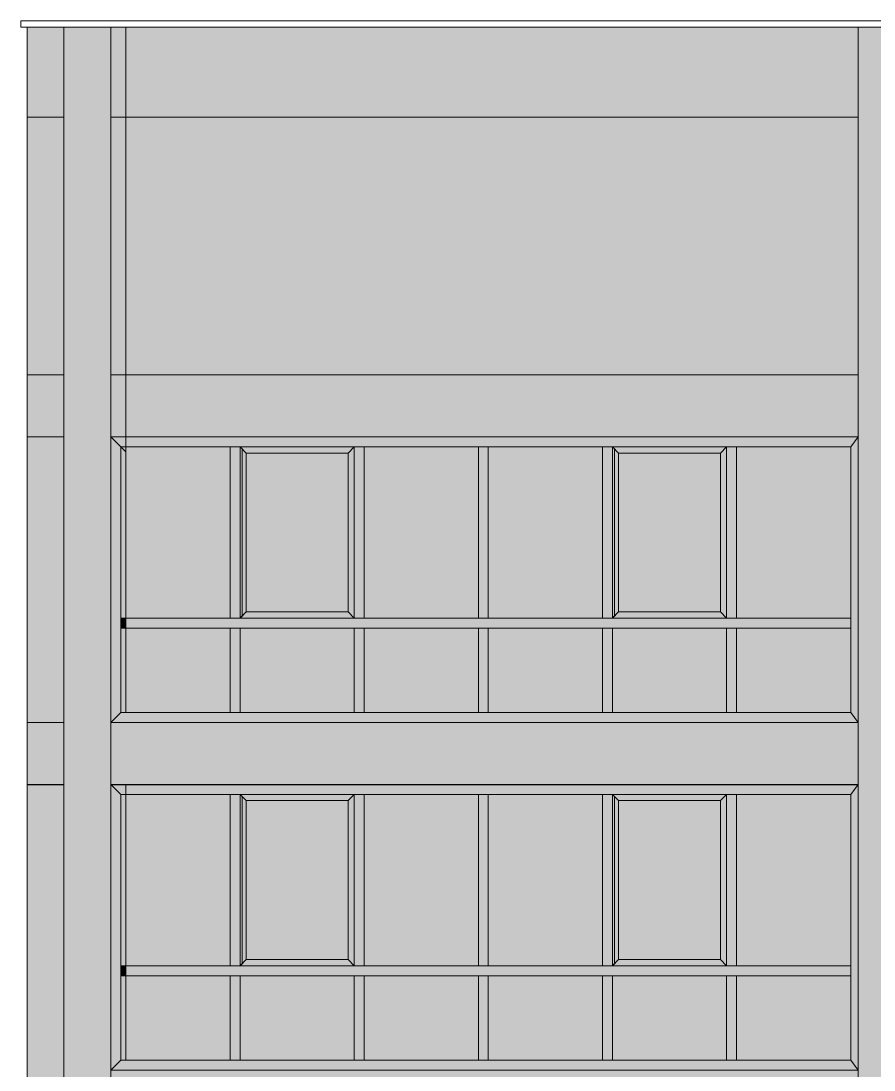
# Paper-space layout 'Лист1' of a CAD drawing. Header units: millimetres. Extents: x 141 to 459, y 101 to 382.
# Drawn here: x 157.4 to 226.1, y 280.4 to 364.9 of the extents above; entities that cross this region are included whole.
import ezdxf

# ---------------------------------------------------------------- set-up
doc = ezdxf.new("R2010")
doc.units = ezdxf.units.MM
doc.layers.add('окна', color=10, linetype='Continuous', lineweight=13)
doc.layers.add('ТОНКИЕе', color=7, linetype='Continuous', lineweight=13)
doc.layers.add('тонкие', color=7, linetype='Continuous')

psp = doc.layouts.new('Лист1')

# ---------------------------------------------------------------- hatches: boundary and pattern name
at = {"layer": 'окна', "true_color": 0xffffff, "transparency": 33554687}
h = psp.add_hatch(color=7, dxfattribs=at)
h.dxf.hatch_style = 1
h.paths.add_polyline_path([(165.106, 334.944), (164.606, 334.944), (160.306, 334.944), (160.306, 334.444), (160.806, 334.444), (165.106, 334.444)])
at = {"layer": 'окна', "true_color": 0x636363}
h = psp.add_hatch(color=251, dxfattribs=at)
h.dxf.hatch_style = 1
h.paths.add_polyline_path([(165.806, 331.444), (164.606, 331.444), (165.406, 330.644), (165.806, 330.644)])
h.paths.add_polyline_path([(165.406, 330.644), (164.606, 331.444), (164.606, 308.444), (165.406, 309.244)])
h.paths.add_polyline_path([(165.806, 309.244), (165.406, 309.244), (164.606, 308.444), (165.806, 308.444)])
at = {"layer": 'окна', "true_color": 0xededed}
h = psp.add_hatch(color=7, dxfattribs=at)
h.dxf.hatch_style = 1
h.paths.add_polyline_path([(224.806, 331.444), (165.806, 331.444), (165.806, 330.644), (224.006, 330.644), (224.22, 330.644)])
h.paths.add_polyline_path([(175.006, 330.644), (174.206, 330.644), (174.206, 316.844), (175.006, 316.844)])
h.paths.add_polyline_path([(185.006, 330.644), (184.206, 330.644), (184.206, 316.844), (185.006, 316.844)])
h.paths.add_polyline_path([(195.006, 330.644), (194.206, 330.644), (194.206, 316.844), (195.006, 316.844)])
h.paths.add_polyline_path([(205.006, 330.644), (204.206, 330.644), (204.206, 316.844), (205.006, 316.844)])
h.paths.add_polyline_path([(215.006, 330.644), (214.206, 330.644), (214.206, 316.844), (215.006, 316.844)])
h.paths.add_polyline_path([(224.806, 331.444), (224.22, 330.644), (224.22, 309.244), (224.806, 308.444)])
h.paths.add_polyline_path([(224.22, 316.844), (224.006, 316.844), (165.806, 316.844), (165.806, 316.044), (224.22, 316.044)])
h.paths.add_polyline_path([(215.006, 316.044), (214.206, 316.044), (214.206, 309.244), (215.006, 309.244)])
h.paths.add_polyline_path([(224.22, 309.244), (224.006, 309.244), (165.806, 309.244), (165.806, 308.444), (224.806, 308.444)])
h.paths.add_polyline_path([(205.006, 316.044), (204.206, 316.044), (204.206, 309.244), (205.006, 309.244)])
h.paths.add_polyline_path([(195.006, 316.044), (194.206, 316.044), (194.206, 309.244), (195.006, 309.244)])
h.paths.add_polyline_path([(185.006, 316.044), (184.206, 316.044), (184.206, 309.244), (185.006, 309.244)])
h.paths.add_polyline_path([(175.006, 316.044), (174.206, 316.044), (174.206, 309.244), (175.006, 309.244)])
at = {"layer": 'окна', "true_color": 0xd1d1d1}
h = psp.add_hatch(color=254, dxfattribs=at)
h.dxf.hatch_style = 1
h.paths.add_polyline_path([(165.806, 316.044), (165.406, 316.044), (165.406, 309.244), (165.806, 309.244)])
h.paths.add_polyline_path([(165.806, 330.644), (165.406, 330.644), (165.406, 316.844), (165.806, 316.844)])
at = {"layer": 'окна', "true_color": 0x999999}
h = psp.add_hatch(color=253, dxfattribs=at)
h.dxf.hatch_style = 1
h.set_gradient(color1=(69, 69, 69), color2=(209, 209, 209), tint=1, name='CURVED')
h.paths.add_polyline_path([(174.206, 330.644), (165.806, 330.644), (165.806, 316.844), (174.206, 316.844)])
h.paths.add_polyline_path([(175.506, 317.344), (183.706, 317.344), (183.706, 330.144), (175.506, 330.144)])
h.paths.add_polyline_path([(185.006, 330.644), (185.006, 316.844), (194.206, 316.844), (194.206, 330.644)])
h.paths.add_polyline_path([(195.006, 316.844), (204.206, 316.844), (204.206, 330.644), (195.006, 330.644)])
h.paths.add_polyline_path([(213.706, 330.144), (205.506, 330.144), (205.506, 317.344), (213.706, 317.344)])
h.paths.add_polyline_path([(224.22, 330.644), (224.006, 330.644), (215.006, 330.644), (215.006, 316.844), (224.006, 316.844), (224.22, 316.844)])
h.paths.add_polyline_path([(215.006, 316.044), (215.006, 309.244), (224.006, 309.244), (224.22, 309.244), (224.22, 316.044)])
h.paths.add_polyline_path([(205.006, 316.044), (205.006, 309.244), (214.206, 309.244), (214.206, 316.044)])
h.paths.add_polyline_path([(195.006, 316.044), (195.006, 309.244), (204.206, 309.244), (204.206, 316.044)])
h.paths.add_polyline_path([(185.006, 316.044), (185.006, 309.244), (194.206, 309.244), (194.206, 316.044)])
h.paths.add_polyline_path([(175.006, 316.044), (175.006, 309.244), (184.206, 309.244), (184.206, 316.044)])
h.paths.add_polyline_path([(165.806, 316.044), (165.806, 309.244), (174.206, 309.244), (174.206, 316.044)])
at = {"layer": 'окна', "true_color": 0xd6d6d6}
h = psp.add_hatch(color=254, dxfattribs=at)
h.dxf.hatch_style = 1
h.paths.add_polyline_path([(184.206, 330.644), (183.706, 330.144), (183.706, 317.344), (184.206, 316.844)])
h.paths.add_polyline_path([(183.706, 317.344), (175.506, 317.344), (175.006, 316.844), (184.206, 316.844)])
h.paths.add_polyline_path([(175.506, 330.144), (175.185, 330.465), (175.185, 317.024), (175.506, 317.344)])
h.paths.add_polyline_path([(184.206, 330.644), (175.006, 330.644), (175.506, 330.144), (183.706, 330.144)])
h = psp.add_hatch(color=254, dxfattribs=at)
h.dxf.hatch_style = 1
h.paths.add_polyline_path([(214.206, 330.644), (213.706, 330.144), (213.706, 317.344), (214.206, 316.844)])
h.paths.add_polyline_path([(213.706, 317.344), (205.506, 317.344), (205.006, 316.844), (214.206, 316.844)])
h.paths.add_polyline_path([(205.506, 330.144), (205.185, 330.465), (205.185, 317.024), (205.506, 317.344)])
h.paths.add_polyline_path([(214.206, 330.644), (205.006, 330.644), (205.506, 330.144), (213.706, 330.144)])
at = {"layer": 'окна', "true_color": 0x636363}
h = psp.add_hatch(color=251, dxfattribs=at)
h.dxf.hatch_style = 1
h.paths.add_polyline_path([(165.806, 316.844), (165.406, 316.844), (165.406, 316.044), (165.806, 316.044)])
at = {"layer": 'окна', "true_color": 0xffff47, "transparency": 33554687}
h = psp.add_hatch(color=51, dxfattribs=at)
h.dxf.hatch_style = 1
h.paths.add_polyline_path([(160.806, 135.444), (160.806, 140.444), (157.856, 140.444), (157.856, 135.444)])
h.paths.add_polyline_path([(224.806, 135.444), (224.806, 140.444), (165.806, 140.444), (165.806, 135.444)])
h.paths.add_polyline_path([(160.806, 168.444), (157.856, 168.444), (157.856, 163.444), (160.806, 163.444)])
h.paths.add_polyline_path([(165.806, 168.444), (165.806, 163.444), (224.806, 163.444), (224.806, 168.444)])
h.paths.add_polyline_path([(160.806, 196.444), (157.856, 196.444), (157.856, 191.444), (160.806, 191.444)])
h.paths.add_polyline_path([(165.806, 196.444), (165.806, 191.444), (224.806, 191.444), (224.806, 196.444)])
h.paths.add_polyline_path([(160.806, 224.444), (157.856, 224.444), (157.856, 219.444), (160.806, 219.444)])
h.paths.add_polyline_path([(224.806, 219.444), (224.806, 224.444), (165.806, 224.444), (165.806, 219.444)])
h.paths.add_polyline_path([(160.806, 252.444), (157.856, 252.444), (157.856, 247.444), (160.806, 247.444)])
h.paths.add_polyline_path([(224.806, 247.444), (224.806, 252.444), (165.806, 252.444), (165.806, 247.444)])
h.paths.add_polyline_path([(160.806, 280.444), (157.856, 280.444), (157.856, 275.444), (160.806, 275.444)])
h.paths.add_polyline_path([(224.806, 275.444), (224.806, 280.444), (165.806, 280.444), (165.806, 275.444)])
h.paths.add_polyline_path([(160.806, 308.444), (157.856, 308.444), (157.856, 303.444), (160.806, 303.444)])
h.paths.add_polyline_path([(224.806, 303.444), (224.806, 308.444), (165.806, 308.444), (165.806, 303.444)])
at = {"layer": 'окна', "true_color": 0x636363}
h = psp.add_hatch(color=251, dxfattribs=at)
h.dxf.hatch_style = 1
h.paths.add_polyline_path([(165.806, 303.444), (164.606, 303.444), (165.406, 302.644), (165.806, 302.644)])
h.paths.add_polyline_path([(165.406, 302.644), (164.606, 303.444), (164.606, 280.444), (165.406, 281.244)])
h.paths.add_polyline_path([(165.806, 281.244), (165.406, 281.244), (164.606, 280.444), (165.806, 280.444)])
at = {"layer": 'окна', "true_color": 0xededed}
h = psp.add_hatch(color=7, dxfattribs=at)
h.dxf.hatch_style = 1
h.paths.add_polyline_path([(224.806, 303.444), (165.806, 303.444), (165.806, 302.644), (224.006, 302.644), (224.22, 302.644)])
h.paths.add_polyline_path([(175.006, 302.644), (174.206, 302.644), (174.206, 288.844), (175.006, 288.844)])
h.paths.add_polyline_path([(185.006, 302.644), (184.206, 302.644), (184.206, 288.844), (185.006, 288.844)])
h.paths.add_polyline_path([(195.006, 302.644), (194.206, 302.644), (194.206, 288.844), (195.006, 288.844)])
h.paths.add_polyline_path([(205.006, 302.644), (204.206, 302.644), (204.206, 288.844), (205.006, 288.844)])
h.paths.add_polyline_path([(215.006, 302.644), (214.206, 302.644), (214.206, 288.844), (215.006, 288.844)])
h.paths.add_polyline_path([(224.806, 303.444), (224.22, 302.644), (224.22, 281.244), (224.806, 280.444)])
h.paths.add_polyline_path([(224.22, 288.844), (224.006, 288.844), (165.806, 288.844), (165.806, 288.044), (224.22, 288.044)])
h.paths.add_polyline_path([(215.006, 288.044), (214.206, 288.044), (214.206, 281.244), (215.006, 281.244)])
h.paths.add_polyline_path([(224.22, 281.244), (224.006, 281.244), (165.806, 281.244), (165.806, 280.444), (224.806, 280.444)])
h.paths.add_polyline_path([(205.006, 288.044), (204.206, 288.044), (204.206, 281.244), (205.006, 281.244)])
h.paths.add_polyline_path([(195.006, 288.044), (194.206, 288.044), (194.206, 281.244), (195.006, 281.244)])
h.paths.add_polyline_path([(185.006, 288.044), (184.206, 288.044), (184.206, 281.244), (185.006, 281.244)])
h.paths.add_polyline_path([(175.006, 288.044), (174.206, 288.044), (174.206, 281.244), (175.006, 281.244)])
at = {"layer": 'окна', "true_color": 0xd1d1d1}
h = psp.add_hatch(color=254, dxfattribs=at)
h.dxf.hatch_style = 1
h.paths.add_polyline_path([(165.806, 288.044), (165.406, 288.044), (165.406, 281.244), (165.806, 281.244)])
h.paths.add_polyline_path([(165.806, 302.644), (165.406, 302.644), (165.406, 288.844), (165.806, 288.844)])
at = {"layer": 'окна', "true_color": 0x999999}
h = psp.add_hatch(color=253, dxfattribs=at)
h.dxf.hatch_style = 1
h.set_gradient(color1=(69, 69, 69), color2=(209, 209, 209), tint=1, name='CURVED')
h.paths.add_polyline_path([(174.206, 302.644), (165.806, 302.644), (165.806, 288.844), (174.206, 288.844)])
h.paths.add_polyline_path([(175.506, 289.344), (183.706, 289.344), (183.706, 302.144), (175.506, 302.144)])
h.paths.add_polyline_path([(185.006, 302.644), (185.006, 288.844), (194.206, 288.844), (194.206, 302.644)])
h.paths.add_polyline_path([(195.006, 288.844), (204.206, 288.844), (204.206, 302.644), (195.006, 302.644)])
h.paths.add_polyline_path([(213.706, 302.144), (205.506, 302.144), (205.506, 289.344), (213.706, 289.344)])
h.paths.add_polyline_path([(224.22, 302.644), (224.006, 302.644), (215.006, 302.644), (215.006, 288.844), (224.006, 288.844), (224.22, 288.844)])
h.paths.add_polyline_path([(215.006, 288.044), (215.006, 281.244), (224.006, 281.244), (224.22, 281.244), (224.22, 288.044)])
h.paths.add_polyline_path([(205.006, 288.044), (205.006, 281.244), (214.206, 281.244), (214.206, 288.044)])
h.paths.add_polyline_path([(195.006, 288.044), (195.006, 281.244), (204.206, 281.244), (204.206, 288.044)])
h.paths.add_polyline_path([(185.006, 288.044), (185.006, 281.244), (194.206, 281.244), (194.206, 288.044)])
h.paths.add_polyline_path([(175.006, 288.044), (175.006, 281.244), (184.206, 281.244), (184.206, 288.044)])
h.paths.add_polyline_path([(165.806, 288.044), (165.806, 281.244), (174.206, 281.244), (174.206, 288.044)])
at = {"layer": 'окна', "true_color": 0xd6d6d6}
h = psp.add_hatch(color=254, dxfattribs=at)
h.dxf.hatch_style = 1
h.paths.add_polyline_path([(184.206, 302.644), (183.706, 302.144), (183.706, 289.344), (184.206, 288.844)])
h.paths.add_polyline_path([(183.706, 289.344), (175.506, 289.344), (175.006, 288.844), (184.206, 288.844)])
h.paths.add_polyline_path([(175.506, 302.144), (175.185, 302.465), (175.185, 289.024), (175.506, 289.344)])
h.paths.add_polyline_path([(184.206, 302.644), (175.006, 302.644), (175.506, 302.144), (183.706, 302.144)])
h = psp.add_hatch(color=254, dxfattribs=at)
h.dxf.hatch_style = 1
h.paths.add_polyline_path([(214.206, 302.644), (213.706, 302.144), (213.706, 289.344), (214.206, 288.844)])
h.paths.add_polyline_path([(213.706, 289.344), (205.506, 289.344), (205.006, 288.844), (214.206, 288.844)])
h.paths.add_polyline_path([(205.506, 302.144), (205.185, 302.465), (205.185, 289.024), (205.506, 289.344)])
h.paths.add_polyline_path([(214.206, 302.644), (205.006, 302.644), (205.506, 302.144), (213.706, 302.144)])
at = {"layer": 'окна', "true_color": 0x636363}
h = psp.add_hatch(color=251, dxfattribs=at)
h.dxf.hatch_style = 1
h.paths.add_polyline_path([(165.806, 288.844), (165.406, 288.844), (165.406, 288.044), (165.806, 288.044)])
at = {"layer": 'тонкие', "transparency": 33554687}
h = psp.add_hatch(color=7, dxfattribs=at)
h.dxf.hatch_style = 1
h.paths.add_polyline_path([(175.006, 330.644), (175.256, 330.394), (175.185, 330.465), (175.185, 317.024), (175.006, 316.844)])
h = psp.add_hatch(color=7, dxfattribs=at)
h.dxf.hatch_style = 1
h.paths.add_polyline_path([(205.006, 330.644), (205.256, 330.394), (205.185, 330.465), (205.185, 317.024), (205.006, 316.844)])
h = psp.add_hatch(color=7, dxfattribs=at)
h.dxf.hatch_style = 1
h.paths.add_polyline_path([(175.006, 302.644), (175.256, 302.394), (175.185, 302.465), (175.185, 289.024), (175.006, 288.844)])
h = psp.add_hatch(color=7, dxfattribs=at)
h.dxf.hatch_style = 1
h.paths.add_polyline_path([(205.006, 302.644), (205.256, 302.394), (205.185, 302.465), (205.185, 289.024), (205.006, 288.844)])
at = {"layer": 'ТОНКИЕе', "true_color": 0x9b93a5, "transparency": 33554687}
h = psp.add_hatch(color=253, dxfattribs=at)
h.dxf.hatch_style = 1
h.paths.add_polyline_path([(160.806, 364.444), (157.856, 364.444), (157.856, 357.191), (160.806, 357.191)])
h.paths.add_polyline_path([(224.806, 364.444), (165.806, 364.444), (165.806, 357.191), (224.806, 357.191)])
h.paths.add_polyline_path([(284.906, 364.444), (264.206, 364.444), (228.606, 364.444), (228.606, 357.191), (264.206, 357.191), (284.906, 357.191)])
h.paths.add_polyline_path([(430.156, 364.444), (284.906, 364.444), (284.906, 357.191), (430.156, 357.191)])
at = {"layer": 'ТОНКИЕе', "true_color": 0xf7f7f7, "transparency": 33554687}
h = psp.add_hatch(color=7, dxfattribs=at)
h.dxf.hatch_style = 1
h.paths.add_polyline_path([(164.606, 334.444), (164.606, 364.444), (160.806, 364.444), (160.806, 138.444), (160.806, 135.444), (160.806, 104.444), (160.806, 101.444), (164.606, 101.444), (164.606, 110.444)])
h.paths.add_polyline_path([(228.606, 334.444), (228.606, 364.444), (224.806, 364.444), (224.806, 333.644), (224.806, 331.444), (224.806, 104.444), (224.806, 101.444), (228.606, 101.444), (228.606, 138.444)])
h.paths.add_polyline_path([(338.701, 138.444), (284.906, 138.444), (284.906, 110.444), (284.906, 101.444), (288.706, 101.444), (288.706, 134.644), (333.356, 134.644), (334.901, 134.644), (334.901, 117.444), (336.356, 117.444), (338.701, 117.327)])
h.paths.add_polyline_path([(284.906, 138.444), (264.906, 138.444), (264.906, 135.444), (284.906, 135.444)])
at = {"layer": 'ТОНКИЕе', "true_color": 0x5f535f, "transparency": 33554687}
h = psp.add_hatch(color=251, dxfattribs=at)
h.dxf.hatch_style = 1
h.paths.add_polyline_path([(165.806, 364.444), (164.606, 364.444), (164.606, 357.191), (165.806, 357.191)])
at = {"layer": 'ТОНКИЕе', "true_color": 0xffff70, "transparency": 33554687}
h = psp.add_hatch(color=51, dxfattribs=at)
h.dxf.hatch_style = 1
h.paths.add_polyline_path([(284.906, 357.191), (264.206, 357.191), (235.836, 357.191), (245.156, 347.842), (245.108, 334.444), (264.206, 334.444), (284.906, 334.444)])
h.paths.add_polyline_path([(224.806, 357.191), (165.806, 357.191), (165.806, 336.444), (224.806, 336.444)])
h.paths.add_polyline_path([(160.806, 357.191), (157.856, 357.191), (157.856, 336.444), (160.806, 336.444)])
at = {"layer": 'ТОНКИЕе', "true_color": 0x7c6827, "transparency": 33554687}
h = psp.add_hatch(color=47, dxfattribs=at)
h.dxf.hatch_style = 1
h.paths.add_polyline_path([(165.806, 357.191), (164.606, 357.191), (164.606, 336.444), (165.806, 336.444)])
at = {"layer": 'ТОНКИЕе', "true_color": 0xffff47, "transparency": 33554687}
h = psp.add_hatch(color=51, dxfattribs=at)
h.dxf.hatch_style = 1
h.paths.add_polyline_path([(165.806, 336.444), (165.806, 331.444), (224.806, 331.444), (224.806, 336.444)])
h.paths.add_polyline_path([(160.806, 336.444), (157.856, 336.444), (157.856, 334.444), (157.856, 331.444), (160.806, 331.444)])
at = {"layer": 'ТОНКИЕе', "true_color": 0x7c6827}
h = psp.add_hatch(color=47, dxfattribs=at)
h.dxf.hatch_style = 1
h.paths.add_polyline_path([(165.806, 336.444), (164.606, 336.444), (164.606, 331.444), (165.806, 331.444)])
h.paths.add_polyline_path([(164.606, 275.423), (165.806, 275.423), (165.806, 275.444), (164.606, 275.444)])
h.paths.add_polyline_path([(165.806, 163.444), (164.606, 163.444), (164.606, 163.43), (165.806, 163.43)])
h.paths.add_polyline_path([(165.806, 191.444), (164.606, 191.444), (164.606, 191.403), (165.806, 191.403)])
h.paths.add_polyline_path([(165.806, 219.447), (164.606, 219.447), (164.606, 219.444), (165.806, 219.444)])
h.paths.add_polyline_path([(165.806, 247.444), (164.606, 247.444), (164.606, 247.443), (165.806, 247.443)])
at = {"layer": 'ТОНКИЕе', "true_color": 0xb15964, "transparency": 33554687}
h = psp.add_hatch(color=245, dxfattribs=at)
h.dxf.hatch_style = 1
h.paths.add_polyline_path([(284.906, 334.444), (264.206, 334.444), (245.106, 334.444), (245.106, 329.444), (252.606, 329.444), (252.606, 315.444), (245.106, 315.444), (245.106, 301.444), (252.606, 301.444), (252.606, 287.444), (245.106, 287.444), (245.106, 273.444), (252.606, 273.444), (252.606, 259.444), (245.106, 259.444), (245.106, 245.444), (252.606, 245.444), (252.606, 231.444), (245.106, 231.444), (245.106, 217.444), (252.606, 217.444), (252.606, 203.444), (245.106, 203.444), (245.106, 189.444), (252.606, 189.444), (252.606, 175.444), (245.106, 175.444), (245.106, 161.444), (252.606, 161.444), (252.606, 147.444), (245.106, 147.444), (245.106, 135.444), (264.206, 135.444), (264.906, 135.444), (264.906, 138.444), (284.906, 138.444)])
h.paths.add_polyline_path([(264.206, 147.444), (264.206, 161.444), (277.206, 161.444), (277.206, 147.444)], flags=16)
h.paths.add_polyline_path([(265.006, 148.244), (265.006, 160.644), (276.406, 160.644), (276.406, 148.244)], flags=0)
h.paths.add_polyline_path([(265.22, 148.459), (265.22, 160.43), (265.256, 160.394), (265.506, 160.144), (269.806, 160.144), (270.306, 160.644), (271.106, 160.644), (271.32, 160.43), (271.356, 160.394), (271.606, 160.144), (275.906, 160.144), (275.906, 148.744), (271.606, 148.744), (271.106, 148.244), (271.106, 160.644), (270.306, 160.644), (270.306, 148.244), (269.806, 148.744), (265.506, 148.744)], flags=0)
h.paths.add_polyline_path([(264.206, 175.444), (264.206, 189.444), (277.206, 189.444), (277.206, 175.444)], flags=16)
h.paths.add_polyline_path([(265.006, 176.244), (265.006, 188.644), (276.406, 188.644), (276.406, 176.244)], flags=0)
h.paths.add_polyline_path([(265.22, 176.459), (265.22, 188.43), (265.256, 188.394), (265.506, 188.144), (269.806, 188.144), (270.306, 188.644), (271.106, 188.644), (271.32, 188.43), (271.356, 188.394), (271.606, 188.144), (275.906, 188.144), (275.906, 176.744), (271.606, 176.744), (271.106, 176.244), (271.106, 188.644), (270.306, 188.644), (270.306, 176.244), (269.806, 176.744), (265.506, 176.744)], flags=0)
h.paths.add_polyline_path([(264.206, 203.444), (264.206, 217.444), (277.206, 217.444), (277.206, 203.444)], flags=16)
h.paths.add_polyline_path([(265.006, 204.244), (265.006, 216.644), (276.406, 216.644), (276.406, 204.244)], flags=0)
h.paths.add_polyline_path([(265.22, 204.459), (265.22, 216.43), (265.256, 216.394), (265.506, 216.144), (269.806, 216.144), (270.306, 216.644), (271.106, 216.644), (271.32, 216.43), (271.356, 216.394), (271.606, 216.144), (275.906, 216.144), (275.906, 204.744), (271.606, 204.744), (271.106, 204.244), (271.106, 216.644), (270.306, 216.644), (270.306, 204.244), (269.806, 204.744), (265.506, 204.744)], flags=0)
h.paths.add_polyline_path([(264.206, 231.444), (264.206, 245.444), (277.206, 245.444), (277.206, 231.444)], flags=16)
h.paths.add_polyline_path([(265.006, 232.244), (265.006, 244.644), (276.406, 244.644), (276.406, 232.244)], flags=0)
h.paths.add_polyline_path([(265.22, 232.459), (265.22, 244.43), (265.256, 244.394), (265.506, 244.144), (269.806, 244.144), (270.306, 244.644), (271.106, 244.644), (271.32, 244.43), (271.356, 244.394), (271.606, 244.144), (275.906, 244.144), (275.906, 232.744), (271.606, 232.744), (271.106, 232.244), (271.106, 244.644), (270.306, 244.644), (270.306, 232.244), (269.806, 232.744), (265.506, 232.744)], flags=0)
h.paths.add_polyline_path([(264.206, 259.444), (264.206, 273.444), (277.206, 273.444), (277.206, 259.444)], flags=16)
h.paths.add_polyline_path([(265.006, 260.244), (265.006, 272.644), (276.406, 272.644), (276.406, 260.244)], flags=0)
h.paths.add_polyline_path([(265.22, 260.459), (265.22, 272.43), (265.256, 272.394), (265.506, 272.144), (269.806, 272.144), (270.306, 272.644), (271.106, 272.644), (271.32, 272.43), (271.356, 272.394), (271.606, 272.144), (275.906, 272.144), (275.906, 260.744), (271.606, 260.744), (271.106, 260.244), (271.106, 272.644), (270.306, 272.644), (270.306, 260.244), (269.806, 260.744), (265.506, 260.744)], flags=0)
h.paths.add_polyline_path([(264.206, 287.444), (264.206, 301.444), (277.206, 301.444), (277.206, 287.444)], flags=16)
h.paths.add_polyline_path([(265.006, 288.244), (265.006, 300.644), (276.406, 300.644), (276.406, 288.244)], flags=0)
h.paths.add_polyline_path([(265.22, 288.459), (265.22, 300.43), (265.256, 300.394), (265.506, 300.144), (269.806, 300.144), (270.306, 300.644), (271.106, 300.644), (271.32, 300.43), (271.356, 300.394), (271.606, 300.144), (275.906, 300.144), (275.906, 288.744), (271.606, 288.744), (271.106, 288.244), (271.106, 300.644), (270.306, 300.644), (270.306, 288.244), (269.806, 288.744), (265.506, 288.744)], flags=0)
h.paths.add_polyline_path([(264.206, 315.444), (264.206, 329.444), (277.206, 329.444), (277.206, 315.444)], flags=16)
h.paths.add_polyline_path([(265.006, 316.244), (265.006, 328.644), (276.406, 328.644), (276.406, 316.244)], flags=0)
h.paths.add_polyline_path([(265.22, 316.459), (265.22, 328.43), (265.256, 328.394), (265.506, 328.144), (269.806, 328.144), (270.306, 328.644), (271.106, 328.644), (271.32, 328.43), (271.356, 328.394), (271.606, 328.144), (275.906, 328.144), (275.906, 316.744), (271.606, 316.744), (271.106, 316.244), (271.106, 328.644), (270.306, 328.644), (270.306, 316.244), (269.806, 316.744), (265.506, 316.744)], flags=0)
h.paths.add_polyline_path([(275.906, 316.744), (271.606, 316.744), (271.606, 328.144), (275.906, 328.144)], flags=0)
h.paths.add_polyline_path([(265.506, 316.744), (265.506, 328.144), (269.806, 328.144), (269.806, 316.744)], flags=0)
h.paths.add_polyline_path([(160.806, 163.43), (157.856, 163.43), (157.856, 140.444), (160.806, 140.444)])
h.paths.add_polyline_path([(160.806, 191.403), (157.856, 191.403), (157.856, 168.444), (160.806, 168.444)])
h.paths.add_polyline_path([(160.806, 219.447), (157.856, 219.447), (157.856, 196.444), (160.806, 196.444)])
h.paths.add_polyline_path([(160.806, 250.444), (157.856, 250.444), (157.856, 224.447), (160.806, 224.447)])
h.paths.add_polyline_path([(160.806, 275.423), (157.856, 275.423), (157.856, 252.444), (160.806, 252.444)])
h.paths.add_polyline_path([(160.806, 303.427), (157.856, 303.427), (157.856, 280.444), (160.806, 280.444)])
h.paths.add_polyline_path([(160.806, 331.444), (157.856, 331.444), (157.856, 308.444), (160.806, 308.444)])
at = {"layer": 'ТОНКИЕе', "true_color": 0x7c6827}
h = psp.add_hatch(color=47, dxfattribs=at)
h.dxf.hatch_style = 1
h.paths.add_polyline_path([(165.806, 308.444), (164.606, 308.444), (164.606, 303.444), (165.806, 303.444)])
h.paths.add_polyline_path([(165.806, 280.444), (164.606, 280.444), (164.606, 275.444), (165.806, 275.444)])
h.paths.add_polyline_path([(165.806, 252.444), (164.606, 252.444), (164.606, 247.444), (165.806, 247.444)])
h.paths.add_polyline_path([(165.806, 224.444), (164.606, 224.444), (164.606, 219.444), (165.806, 219.444)])
h.paths.add_polyline_path([(165.806, 196.444), (164.606, 196.444), (164.606, 191.444), (165.806, 191.444)])
h.paths.add_polyline_path([(165.806, 168.444), (164.606, 168.444), (164.606, 163.444), (165.806, 163.444)])
h.paths.add_polyline_path([(165.806, 140.444), (164.606, 140.444), (164.606, 135.444), (165.806, 135.444)])

# ---------------------------------------------------------------- linework, layer by layer
at = {"layer": 'окна', "color": 0}
for points in [[(157.856, 364.444), (157.856, 357.191), (160.806, 357.191)], [(164.606, 357.191), (224.806, 357.191)], [(224.806, 333.644), (224.806, 334.444)], [(164.606, 308.444), (164.606, 331.444), (224.806, 331.444), (224.806, 308.444), (164.606, 308.444), (165.406, 309.244), (224.22, 309.244), (165.406, 309.244), (165.806, 309.244), (165.806, 331.444)], [(165.406, 309.244), (165.406, 330.644), (185.006, 330.644)], [(165.406, 316.844), (174.206, 316.844)], [(165.406, 316.044), (165.806, 316.044)], [(157.856, 303.427), (157.856, 308.427), (160.806, 308.427), (160.806, 303.427)], [(164.606, 303.427), (224.806, 303.427), (224.806, 308.427), (164.606, 308.427)], [(157.856, 303.427), (160.806, 303.427)], [(164.606, 280.444), (164.606, 303.444), (224.806, 303.444), (224.806, 280.444), (164.606, 280.444), (165.406, 281.244), (224.22, 281.244), (165.406, 281.244), (165.806, 281.244), (165.806, 303.444)], [(165.406, 281.244), (165.406, 302.644), (185.006, 302.644)], [(165.406, 288.844), (174.206, 288.844)], [(165.406, 288.044), (165.806, 288.044)]]:
    psp.add_lwpolyline(points, dxfattribs=at)
at = {"layer": 'окна', "color": 7}
for points in [[(165.406, 330.644), (164.606, 331.444)], [(224.22, 330.644), (224.806, 331.444)], [(165.406, 309.244), (165.406, 309.244), (165.406, 330.644), (165.406, 330.644), (224.006, 330.644), (224.006, 330.644), (224.22, 330.644), (224.22, 309.244), (224.006, 309.244), (165.406, 309.244)], [(165.406, 309.244), (165.406, 309.244), (165.406, 330.644), (165.406, 330.644), (224.006, 330.644), (224.006, 330.644), (224.22, 330.644), (224.22, 309.244), (224.006, 309.244), (165.406, 309.244)], [(174.606, 330.644), (174.206, 330.644), (174.206, 316.844)], [(175.006, 316.844), (175.006, 330.644)], [(175.006, 330.644), (175.506, 330.144), (183.706, 330.144), (184.206, 330.644), (183.706, 330.144), (183.706, 317.344), (184.206, 316.844), (183.706, 317.344), (175.506, 317.344), (175.006, 316.844), (175.506, 317.344), (175.506, 330.144)], [(175.006, 330.644), (175.256, 330.394), (175.185, 330.465), (175.185, 317.024), (175.006, 316.844), (175.006, 330.644)], [(184.606, 330.644), (184.206, 330.644), (184.206, 317.844)], [(184.606, 330.644), (184.206, 330.644), (184.206, 316.844)], [(185.006, 317.844), (185.006, 330.644)], [(185.006, 316.844), (185.006, 330.644)], [(194.606, 330.644), (194.206, 330.644), (194.206, 317.844)], [(194.606, 330.644), (194.206, 330.644), (194.206, 316.844)], [(195.006, 317.844), (195.006, 330.644)], [(195.006, 316.844), (195.006, 330.644)], [(204.606, 330.644), (204.206, 330.644), (204.206, 317.844)], [(204.606, 330.644), (204.206, 330.644), (204.206, 316.844)], [(205.006, 317.844), (205.006, 330.644)], [(205.006, 316.844), (205.006, 330.644)], [(205.006, 330.644), (205.506, 330.144), (213.706, 330.144), (214.206, 330.644), (213.706, 330.144), (213.706, 317.344), (214.206, 316.844), (213.706, 317.344), (205.506, 317.344), (205.006, 316.844), (205.506, 317.344), (205.506, 330.144)], [(205.006, 330.644), (205.256, 330.394), (205.185, 330.465), (205.185, 317.024), (205.006, 316.844), (205.006, 330.644)], [(214.606, 330.644), (214.206, 330.644), (214.206, 317.844)], [(214.606, 330.644), (214.206, 330.644), (214.206, 316.844)], [(215.006, 317.844), (215.006, 330.644)], [(215.006, 316.844), (215.006, 330.644)], [(175.506, 330.144), (175.506, 330.144), (175.506, 330.144), (183.706, 330.144), (183.706, 330.144), (183.706, 317.344), (183.706, 317.344), (183.706, 317.344), (175.506, 317.344), (175.506, 317.344), (175.506, 330.144)], [(205.506, 330.144), (205.506, 330.144), (205.506, 330.144), (213.706, 330.144), (213.706, 330.144), (213.706, 317.344), (213.706, 317.344), (213.706, 317.344), (205.506, 317.344), (205.506, 317.344), (205.506, 330.144)], [(165.406, 316.844), (165.406, 316.844), (224.006, 316.844), (224.22, 316.844), (224.22, 316.044), (165.406, 316.044)], [(174.206, 316.044), (174.206, 309.244), (175.006, 309.244), (175.006, 316.044)], [(184.206, 316.044), (184.206, 309.244), (185.006, 309.244), (185.006, 316.044)], [(194.206, 316.044), (194.206, 309.244), (195.006, 309.244), (195.006, 316.044)], [(204.206, 316.044), (204.206, 309.244), (205.006, 309.244), (205.006, 316.044)], [(214.206, 316.044), (214.206, 309.244), (215.006, 309.244), (215.006, 316.044)], [(164.606, 308.444), (165.406, 309.244)], [(224.806, 308.444), (224.22, 309.244)], [(165.406, 302.644), (164.606, 303.444)], [(224.22, 302.644), (224.806, 303.444)], [(165.406, 281.244), (165.406, 281.244), (165.406, 302.644), (165.406, 302.644), (224.006, 302.644), (224.006, 302.644), (224.22, 302.644), (224.22, 281.244), (224.006, 281.244), (165.406, 281.244)], [(165.406, 281.244), (165.406, 281.244), (165.406, 302.644), (165.406, 302.644), (224.006, 302.644), (224.006, 302.644), (224.22, 302.644), (224.22, 281.244), (224.006, 281.244), (165.406, 281.244)], [(174.606, 302.644), (174.206, 302.644), (174.206, 288.844)], [(175.006, 288.844), (175.006, 302.644)], [(175.006, 302.644), (175.506, 302.144), (183.706, 302.144), (184.206, 302.644), (183.706, 302.144), (183.706, 289.344), (184.206, 288.844), (183.706, 289.344), (175.506, 289.344), (175.006, 288.844), (175.506, 289.344), (175.506, 302.144)], [(175.006, 302.644), (175.256, 302.394), (175.185, 302.465), (175.185, 289.024), (175.006, 288.844), (175.006, 302.644)], [(184.606, 302.644), (184.206, 302.644), (184.206, 289.844)], [(184.606, 302.644), (184.206, 302.644), (184.206, 288.844)], [(185.006, 289.844), (185.006, 302.644)], [(185.006, 288.844), (185.006, 302.644)], [(194.606, 302.644), (194.206, 302.644), (194.206, 289.844)], [(194.606, 302.644), (194.206, 302.644), (194.206, 288.844)], [(195.006, 289.844), (195.006, 302.644)], [(195.006, 288.844), (195.006, 302.644)], [(204.606, 302.644), (204.206, 302.644), (204.206, 289.844)], [(204.606, 302.644), (204.206, 302.644), (204.206, 288.844)], [(205.006, 289.844), (205.006, 302.644)], [(205.006, 288.844), (205.006, 302.644)], [(205.006, 302.644), (205.506, 302.144), (213.706, 302.144), (214.206, 302.644), (213.706, 302.144), (213.706, 289.344), (214.206, 288.844), (213.706, 289.344), (205.506, 289.344), (205.006, 288.844), (205.506, 289.344), (205.506, 302.144)], [(205.006, 302.644), (205.256, 302.394), (205.185, 302.465), (205.185, 289.024), (205.006, 288.844), (205.006, 302.644)], [(214.606, 302.644), (214.206, 302.644), (214.206, 289.844)], [(214.606, 302.644), (214.206, 302.644), (214.206, 288.844)], [(215.006, 289.844), (215.006, 302.644)], [(215.006, 288.844), (215.006, 302.644)], [(175.506, 302.144), (175.506, 302.144), (175.506, 302.144), (183.706, 302.144), (183.706, 302.144), (183.706, 289.344), (183.706, 289.344), (183.706, 289.344), (175.506, 289.344), (175.506, 289.344), (175.506, 302.144)], [(205.506, 302.144), (205.506, 302.144), (205.506, 302.144), (213.706, 302.144), (213.706, 302.144), (213.706, 289.344), (213.706, 289.344), (213.706, 289.344), (205.506, 289.344), (205.506, 289.344), (205.506, 302.144)], [(165.406, 288.844), (165.406, 288.844), (224.006, 288.844), (224.22, 288.844), (224.22, 288.044), (165.406, 288.044)], [(174.206, 288.044), (174.206, 281.244), (175.006, 281.244), (175.006, 288.044)], [(184.206, 288.044), (184.206, 281.244), (185.006, 281.244), (185.006, 288.044)], [(194.206, 288.044), (194.206, 281.244), (195.006, 281.244), (195.006, 288.044)], [(204.206, 288.044), (204.206, 281.244), (205.006, 281.244), (205.006, 288.044)], [(214.206, 288.044), (214.206, 281.244), (215.006, 281.244), (215.006, 288.044)], [(164.606, 280.444), (165.406, 281.244)], [(224.806, 280.444), (224.22, 281.244)]]:
    psp.add_lwpolyline(points, dxfattribs=at)
at = {"layer": 'ТОНКИЕе'}
psp.add_lwpolyline([(157.856, 364.444), (157.356, 364.444), (157.356, 364.944), (430.156, 364.944), (430.656, 364.944), (430.656, 364.444), (430.156, 364.444)], dxfattribs=at)
at = {"layer": 'ТОНКИЕе', "color": 7}
for points in [[(157.856, 334.444), (157.856, 364.444), (264.206, 364.444)], [(160.806, 138.444), (160.806, 138.444), (160.806, 364.444), (160.806, 138.444), (160.806, 104.444)], [(157.856, 306.444), (157.856, 334.444), (157.856, 334.444)], [(164.606, 104.444), (164.606, 334.444), (164.606, 333.644)], [(224.806, 333.644), (224.806, 104.444)], [(164.606, 331.444), (165.806, 331.444)], [(164.606, 331.444), (165.806, 330.244)], [(164.606, 331.444), (224.806, 331.444)], [(157.856, 104.444), (157.856, 329.854)], [(164.606, 303.444), (164.606, 308.444), (224.806, 308.444)], [(164.606, 303.444), (164.606, 308.444), (224.806, 308.444)], [(164.606, 303.444), (164.606, 308.444), (224.806, 308.444)], [(157.856, 275.444), (157.856, 303.444), (160.806, 303.444)], [(164.606, 303.444), (224.806, 303.444)], [(164.606, 303.444), (224.806, 303.444)], [(164.606, 275.444), (164.606, 280.444), (224.806, 280.444)], [(164.606, 275.444), (164.606, 280.444), (224.806, 280.444)], [(164.606, 275.444), (164.606, 280.444), (224.806, 280.444)]]:
    psp.add_lwpolyline(points, dxfattribs=at)
at = {"layer": 'ТОНКИЕе', "color": 0}
for points in [[(164.606, 334.444), (164.606, 364.444)], [(165.806, 336.444), (165.806, 357.191), (165.806, 364.444)], [(224.806, 333.644), (224.806, 364.444)], [(160.806, 336.444), (157.856, 336.444)], [(224.806, 331.444), (224.806, 336.444), (164.606, 336.444)], [(165.806, 331.444), (165.806, 336.444)], [(160.806, 331.444), (157.856, 331.444)], [(160.806, 308.444), (157.856, 308.444)]]:
    psp.add_lwpolyline(points, dxfattribs=at)

doc.saveas('drawing.dxf')
